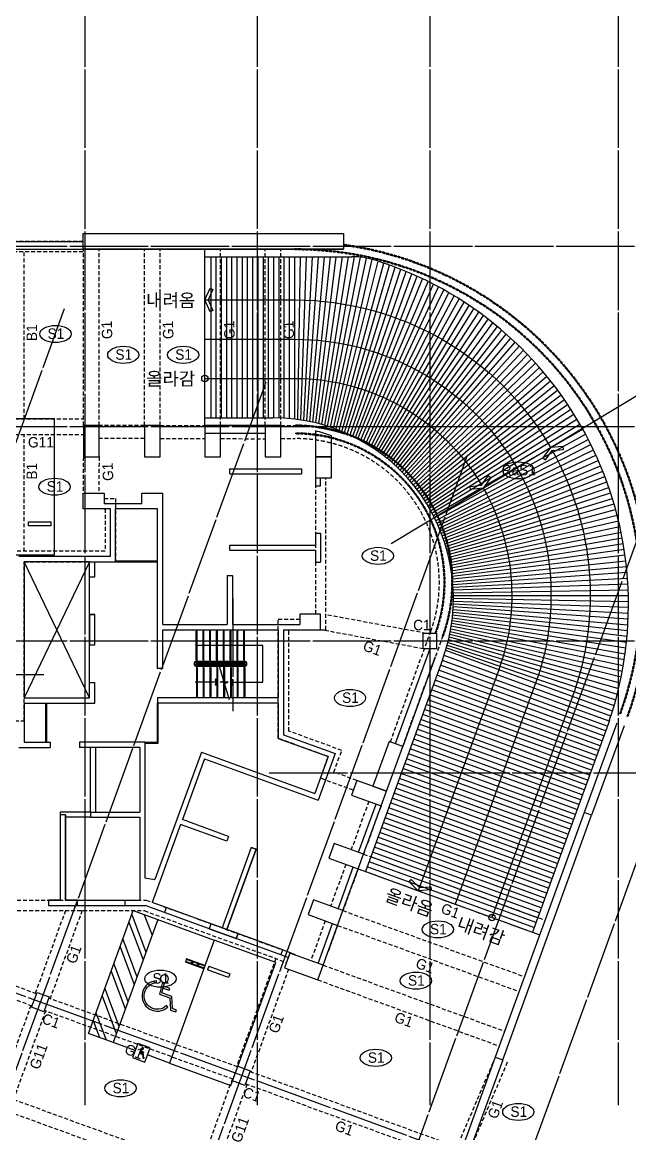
# Model space of a CAD drawing. Extents: x -1102843 to -854660, y -1929973 to -1754472.
# Drawn here: x -928088 to -904853, y -1846782 to -1804280 of the extents above; entities that cross this region are included whole.
import ezdxf
from ezdxf.enums import TextEntityAlignment as Align

# ---------------------------------------------------------------- set-up
doc = ezdxf.new("R2010")
doc.units = 0
doc.header["$LTSCALE"] = 100
doc.header["$MEASUREMENT"] = 0
for name, pattern in [('CEN', [62, 60, -1, 0, -1]), ('HID', [2.3, 1.5, -0.8]), ('HIDDEN', [0.375, 0.25, -0.125])]:
    doc.linetypes.add(name, pattern=pattern)
doc.layers.get('0').update_dxf_attribs({"linetype": 'CONTINUOUS'})
doc.layers.get('DEFPOINTS').update_dxf_attribs({"color": 114, "linetype": 'CONTINUOUS'})
for name, color, linetype in [('!!0-BEAM', 6, 'HID'), ('!!0-BEAM-N', 1, 'HIDDEN'), ('!!0-Cen', 174, 'CEN'), ('!!0-COLUMN', 41, 'CONTINUOUS'), ('!!0-COLUMN-N', 2, 'CONTINUOUS'), ('!!0-END', 253, 'CONTINUOUS'), ('!!0-GIRDER', 3, 'HID'), ('!!0-GIRDER-N', 3, 'CONTINUOUS'), ('!!0-OPEN', 1, 'CONTINUOUS'), ('!!0-WALL', 2, 'CONTINUOUS'), ('000_주차라인', 251, 'CONTINUOUS'), ('7DIM', 7, 'CONTINUOUS'), ('Dim', 7, 'CONTINUOUS')]:
    doc.layers.add(name, color=color, linetype=linetype)
doc.layers.add('!!0-비내력(경량_출력금지)', color=91, linetype='CONTINUOUS', plot=False)
doc.layers.add('!!0-비내력벽(조적_출력금지)', color=92, linetype='CONTINUOUS', plot=False)
doc.layers.add('!!0-하부골조', color=5, linetype='HIDDEN', lineweight=50)
doc.styles.add('굴림', font='Gulim.ttf')
doc.styles.add('나눔고딕', font='Dotum.ttf')
doc.styles.add('돋움', font='Dotum.ttf', dxfattribs={"width": 0.8})
doc.dimstyles.new('DIM1', dxfattribs={"dimscale": 300, "dimtxt": 3, "dimasz": 1, "dimexe": 2, "dimexo": 3, "dimgap": 1.1, "dimtad": 1, "dimdec": 0, "dimdsep": 46, "dimtxsty": '돋움', "dimblk": 'DIMDOT', "dimcen": 1.25, "dimclrd": 256, "dimclre": 7, "dimclrt": 20, "dimadec": 0, "dimazin": 0, "dimtfac": 1, "dimtdec": 0, "dimtix": 1, "dimtmove": 2, "dimatfit": 2, "dimfxl": 1, "dimtolj": 1, "dimarcsym": 0})

# ---------------------------------------------------------------- blocks, each defined once
blk = doc.blocks.new('DIMDOT')
at = {"layer": '7DIM'}
blk.add_line((-1.5, 0), (1.5, 0), dxfattribs=at)
for radius in [0.6, 0.28]:
    blk.add_circle((0, 0), radius, dxfattribs=at)
blk = doc.blocks.new('*D399')
at = {"layer": 'DEFPOINTS', "color": 0, "transparency": 16777216}
for p in [(-1024741, -1841397, 0), (-920247, -1879429, 0), (-924693, -1891645)]:
    blk.add_point(p, dxfattribs=at)
at = {"layer": 'Dim', "color": 7, "lineweight": -2, "transparency": 16777216}
for p, q in [((-1025356, -1843088), (-1029597, -1854740)), ((-920862, -1881121), (-925103, -1892773))]:
    blk.add_line(p, q, dxfattribs=at)
at = {"layer": 'Dim', "lineweight": -2, "transparency": 16777216}
blk.add_line((-1028623, -1853818), (-925257, -1891440), dxfattribs=at)
at = {"layer": 'Dim', "lineweight": -2, "transparency": 16777216, "xscale": 600, "yscale": 600, "zscale": 600}
for p, rotation in [((-1029187, -1853613), 160.0000000027339), ((-924693, -1891645), 340.0000000027339)]:
    blk.add_blockref('DIMDOT', p, dxfattribs=dict(at, rotation=rotation))
at = {"layer": 'Dim', "color": 3, "transparency": 16777216, "insert": (-976457, -1871303), "char_height": 1500, "attachment_point": 5, "rotation": 340, "style": '굴림'}
blk.add_mtext('\\A1;111200', dxfattribs=at)

msp = doc.modelspace()

# ---------------------------------------------------------------- linework, layer by layer
at = {"layer": '!!0-BEAM'}
for p, q in [((-928015.6, -1819439.6, 0), (-928015.6, -1813061)), ((-928015.6, -1824511, 0), (-928015.6, -1820039.6, 0)), ((-928424.8, -1845468.7, 0), (-921283.1, -1848068, 0)), ((-928595.8, -1845938.5, 0), (-921454.1, -1848537.9, 0))]:
    msp.add_line(p, q, dxfattribs=at)
at = {"layer": '!!0-Cen', "ltscale": 0.5}
for p, q in [((-925699.6, -1796784.4, 0), (-925699.6, -1845684.4, 0)), ((-919099.6, -1796784.4, 0), (-919099.6, -1845684.4, 0)), ((-912499.6, -1796784.4, 0), (-912499.6, -1845684.4, 0)), ((-905299.6, -1796784.4, 0), (-905299.6, -1845684.4, 0)), ((-904640.1, -1850029, 0), (-1037616, -1801629.8, 0)), ((-978974.9, -1812839.6, 0), (-898539, -1812839.6, 0)), ((-946370.3, -1869921.2, 0), (-926464.7, -1815231.1, 0)), ((-938664.8, -1872725.8, 0), (-918759.2, -1818035.6, 0)), ((-978974.9, -1819739.6, 0), (-898539, -1819739.6, 0)), ((-930959.3, -1875530.3, 0), (-911053.7, -1820840.2, 0)), ((-924193.5, -1877992.9, 0), (-904287.9, -1823302.8, 0)), ((-920246.8, -1879429.4, 0), (-900341.2, -1824739.2, 0)), ((-920035.6, -1826314.4, 0), (-920035.6, -1830619.3, 0)), ((-978974.9, -1827939.6, 0), (-898539, -1827939.6, 0)), ((-927255.6, -1829234.4), (-929955.6, -1829234.4)), ((-918645.6, -1832984.4, 0), (-903545.6, -1832984.4, 0))]:
    msp.add_line(p, q, dxfattribs=at)
at = {"layer": '!!0-COLUMN'}
for p, q in [((-925748.6, -1819701, 0), (-925750.7, -1820901, 0)), ((-925148.6, -1819702.3, 0), (-925748.6, -1819701, 0)), ((-925748.6, -1819701, 0), (-925748.6, -1819701, 0)), ((-925150.7, -1820901, 0), (-925148.6, -1819702.3, 0)), ((-923409.8, -1819701, 0), (-923411.9, -1820901, 0)), ((-922809.8, -1819702.3, 0), (-923409.8, -1819701, 0)), ((-923409.8, -1819701, 0), (-923409.8, -1819701, 0)), ((-922811.9, -1820901, 0), (-922809.8, -1819702.3, 0)), ((-921099.8, -1819701, 0), (-921101.9, -1820901, 0)), ((-920500.2, -1820901, 0), (-920499.8, -1819702.3, 0)), ((-918799.8, -1819701, 0), (-918801.9, -1820901, 0)), ((-918201.9, -1820901, 0), (-918199.8, -1819702.3, 0)), ((-925750.7, -1820901, 0), (-925150.7, -1820901, 0)), ((-923411.9, -1820901, 0), (-922811.9, -1820901, 0)), ((-921101.9, -1820901, 0), (-920500.2, -1820901, 0)), ((-918801.9, -1820901, 0), (-918201.9, -1820901, 0)), ((-925755.6, -1822891, 0), (-925755.6, -1822291, 0)), ((-925755.6, -1822291, 0), (-924955.6, -1822291, 0)), ((-924955.6, -1822291, 0), (-924955.6, -1822691, 0)), ((-923515.6, -1822691, 0), (-923515.6, -1822291, 0)), ((-923515.6, -1822291, 0), (-922715.6, -1822291, 0)), ((-916675.6, -1826911, 0), (-917475.6, -1826911, 0)), ((-917475.6, -1826911, 0), (-917475.6, -1827311, 0)), ((-916675.6, -1827511, 0), (-916675.6, -1826911, 0)), ((-912749.6, -1828239.6, 0), (-912749.6, -1827639.6, 0)), ((-912749.6, -1827639.6, 0), (-912249.6, -1827639.6, 0)), ((-912249.6, -1827639.6, 0), (-912249.6, -1828239.6, 0)), ((-912249.6, -1828239.6, 0), (-912749.6, -1828239.6, 0)), ((-915287.8, -1833271.5, 0), (-915491.9, -1833835.7, 0)), ((-914160.2, -1833681.9, 0), (-915287.8, -1833271.5, 0)), ((-914676.4, -1833494, 0), (-914160.2, -1833681.9, 0)), ((-915491.9, -1833835.7, 0), (-914365.4, -1834245.7, 0)), ((-914365.4, -1834245.7, 0), (-914160.2, -1833681.9, 0)), ((-914160.2, -1833681.9, 0), (-914160.2, -1833681.9, 0)), ((-916163.4, -1835677.1, 0), (-916367.4, -1836241.3, 0)), ((-915035.8, -1836087.5, 0), (-916163.4, -1835677.1, 0)), ((-916367.4, -1836241.3, 0), (-915241, -1836651.3, 0)), ((-915241, -1836651.3, 0), (-915035.8, -1836087.5, 0)), ((-915035.8, -1836087.5, 0), (-915035.8, -1836087.5, 0)), ((-916950, -1837838.4, 0), (-917154.1, -1838402.6, 0)), ((-915822.4, -1838248.8, 0), (-916950, -1837838.4, 0)), ((-917154.1, -1838402.6, 0), (-916027.6, -1838812.6, 0)), ((-916027.6, -1838812.6, 0), (-915822.4, -1838248.8, 0)), ((-915822.4, -1838248.8, 0), (-915822.4, -1838248.8, 0)), ((-916581.7, -1840334.9, 0), (-917850.9, -1839873, 0)), ((-918054.9, -1840437.2, 0), (-916786.9, -1840898.7, 0)), ((-916786.9, -1840898.7, 0), (-916581.7, -1840334.9, 0)), ((-916581.7, -1840334.9, 0), (-916581.7, -1840334.9, 0)), ((-927727.6, -1841945.1, 0), (-927522.4, -1841381.3, 0)), ((-927522.4, -1841381.3, 0), (-927052.5, -1841552.3, 0)), ((-927052.5, -1841552.3, 0), (-927257.7, -1842116.1, 0)), ((-927257.7, -1842116.1, 0), (-927727.6, -1841945.1, 0)), ((-920043.3, -1844762), (-919838, -1844198.2)), ((-919838, -1844198.2), (-919368.2, -1844369.2)), ((-919368.2, -1844369.2), (-919573.4, -1844933)), ((-919573.4, -1844933), (-920043.3, -1844762))]:
    msp.add_line(p, q, dxfattribs=at)
at = {"layer": '!!0-END'}
for p, q in [((-921104.4, -1819701, 0), (-921106.9, -1812961, 0)), ((-921106.8, -1813244.7, 0), (-915482.1, -1813244.7, 0)), ((-920866.2, -1819401, 0), (-920866.2, -1813261, 0)), ((-920666.2, -1819401, 0), (-920666.2, -1813261, 0)), ((-920466.2, -1819401, 0), (-920466.2, -1813261, 0)), ((-920266.2, -1819401, 0), (-920266.2, -1813261, 0)), ((-920066.2, -1819401, 0), (-920066.2, -1813261, 0)), ((-919866.2, -1819401, 0), (-919866.2, -1813261, 0)), ((-919666.2, -1819401, 0), (-919666.2, -1813261, 0)), ((-919466.2, -1819401, 0), (-919466.2, -1813261, 0)), ((-919266.2, -1819401, 0), (-919266.2, -1813261, 0)), ((-919066.2, -1819401, 0), (-919066.2, -1813261, 0)), ((-918866.2, -1819401, 0), (-918866.2, -1813261, 0)), ((-918666.2, -1819401, 0), (-918666.2, -1813261, 0)), ((-918466.2, -1819401, 0), (-918466.2, -1813261, 0)), ((-918266.2, -1819401, 0), (-918266.2, -1813261, 0)), ((-918066.2, -1819415.8, 0), (-918066.2, -1813261, 0)), ((-917866.2, -1819431.2, 0), (-917866.2, -1813261, 0)), ((-917666.2, -1819452.6, 0), (-917666.2, -1813261, 0)), ((-917548.7, -1819467.9, 0), (-917440, -1813244.7, 0)), ((-917431.7, -1819485.1, 0), (-917213.7, -1813244.7, 0)), ((-917315.2, -1819504.4, 0), (-916987.2, -1813244.7, 0)), ((-917199.4, -1819525.5, 0), (-916760.2, -1813244.7, 0)), ((-917084.2, -1819548.6, 0), (-916532.6, -1813244.7, 0)), ((-916969.6, -1819573.6, 0), (-916304.4, -1813244.7, 0)), ((-916855.7, -1819600.5, 0), (-916075.3, -1813244.7, 0)), ((-916742.6, -1819629.3, 0), (-915845.3, -1813244.7, 0)), ((-916630.2, -1819659.8, 0), (-915614.6, -1813247.8, 0)), ((-916518.5, -1819692.2, 0), (-915381.9, -1813246.4, 0)), ((-916407.7, -1819726.5, 0), (-915151.3, -1813263, 0)), ((-916297.6, -1819762.5, 0), (-914923.4, -1813297.2, 0)), ((-916188.4, -1819800.2, 0), (-914699, -1813348.7, 0)), ((-916080.1, -1819839.7, 0), (-914479.5, -1813419.8, 0)), ((-915972.7, -1819880.9, 0), (-914259.8, -1813488.3, 0)), ((-915866.2, -1819923.8, 0), (-914042.7, -1813564.3, 0)), ((-915760.7, -1819968.4, 0), (-913827.1, -1813643.9, 0)), ((-915656.1, -1820014.6, 0), (-913613.1, -1813726.9, 0)), ((-915552.5, -1820062.5, 0), (-913400.8, -1813813.3, 0)), ((-915449.9, -1820111.9, 0), (-913190.1, -1813903.2, 0)), ((-915348.4, -1820163, 0), (-912981.3, -1813996.4, 0)), ((-915247.9, -1820215.6, 0), (-912774.2, -1814093, 0)), ((-915148.5, -1820269.7, 0), (-912569, -1814192.9, 0)), ((-915050.2, -1820325.3, 0), (-912365.7, -1814296, 0)), ((-914952.9, -1820382.5, 0), (-912164.4, -1814402.3, 0)), ((-914856.9, -1820441.1, 0), (-911965, -1814511.9, 0)), ((-914761.9, -1820501.1, 0), (-911767.7, -1814624.6, 0)), ((-914668.2, -1820562.6, 0), (-911572.4, -1814740.4, 0)), ((-914575.6, -1820625.5, 0), (-911379.3, -1814859.2, 0)), ((-914484.2, -1820689.7, 0), (-911188.4, -1814981.1, 0)), ((-914394, -1820755.3, 0), (-910999.6, -1815106, 0)), ((-914305.1, -1820822.2, 0), (-910813.1, -1815233.9, 0)), ((-914217.4, -1820890.4, 0), (-910628.9, -1815364.6, 0)), ((-914131, -1820959.9, 0), (-910447.1, -1815498.2, 0)), ((-914045.8, -1821030.7, 0), (-910267.6, -1815634.7, 0)), ((-913962, -1821102.6, 0), (-910090.5, -1815773.9, 0)), ((-913879.4, -1821175.8, 0), (-909915.8, -1815915.9, 0)), ((-913798.2, -1821250.2, 0), (-909743.6, -1816060.6, 0)), ((-913718.2, -1821325.7, 0), (-909574, -1816208, 0)), ((-913639.7, -1821402.4, 0), (-909406.9, -1816358, 0)), ((-913562.4, -1821480.2, 0), (-909242.4, -1816510.5, 0)), ((-913486.6, -1821559.1, 0), (-909080.5, -1816665.6, 0)), ((-913412.1, -1821639.1, 0), (-908921.2, -1816823.2, 0)), ((-913339, -1821720.1, 0), (-908764.7, -1816983.3, 0)), ((-913267.3, -1821802.1, 0), (-908610.9, -1817145.7, 0)), ((-913197, -1821885.2, 0), (-908459.8, -1817310.5, 0)), ((-913128.1, -1821969.2, 0), (-908311.5, -1817477.6, 0)), ((-913060.6, -1822054.1, 0), (-908166, -1817647, 0)), ((-912994.5, -1822140, 0), (-908023.3, -1817818.6, 0)), ((-912929.9, -1822226.9, 0), (-907883.6, -1817992.4, 0)), ((-912866.8, -1822314.6, 0), (-907746.7, -1818168.4, 0)), ((-913977.2, -1824213, 0), (-904202.7, -1818328.1, 0)), ((-912805.1, -1822403.2, 0), (-907612.7, -1818346.4, 0)), ((-912744.9, -1822492.6, 0), (-907481.7, -1818526.5, 0)), ((-912686.1, -1822582.8, 0), (-907353.7, -1818708.6, 0)), ((-912628.9, -1822673.9, 0), (-907228.7, -1818892.6, 0)), ((-921104.4, -1819401, 0), (-918497.8, -1819402.3, 0)), ((-912573.1, -1822765.7, 0), (-907106.7, -1819078.6, 0)), ((-912518.8, -1822858.3, 0), (-906987.8, -1819266.4, 0)), ((-912466, -1822951.6, 0), (-906872, -1819456.1, 0)), ((-912414.7, -1823045.6, 0), (-906759.2, -1819647.5, 0)), ((-910387.8, -1821998.9, 0), (-906649.6, -1819840.6, 0)), ((-912316.7, -1823235.8, 0), (-906543.2, -1820035.4, 0)), ((-912269.9, -1823331.8, 0), (-906439.9, -1820231.9, 0)), ((-912224.7, -1823428.5, 0), (-906339.8, -1820429.9, 0)), ((-912181.1, -1823525.8, 0), (-906242.9, -1820629.5, 0)), ((-912139, -1823623.7, 0), (-906149.3, -1820830.6, 0)), ((-912098.4, -1823722.1, 0), (-906058.9, -1821033.1, 0)), ((-912059.4, -1823821.1, 0), (-905971.8, -1821237.1, 0)), ((-912021.9, -1823920.6, 0), (-905888, -1821442.3, 0)), ((-911986, -1824020.6, 0), (-905807.5, -1821648.9, 0)), ((-911951.6, -1824121.1, 0), (-905730.3, -1821856.7, 0)), ((-912364.9, -1823140.4, 0), (-910571.7, -1822105, 0)), ((-911918.8, -1824222.1, 0), (-905656.5, -1822065.8, 0)), ((-911887.6, -1824323.5, 0), (-905586, -1822275.9, 0)), ((-911858, -1824425.3, 0), (-905518.9, -1822487.2, 0)), ((-911830, -1824527.5, 0), (-905455.2, -1822699.6, 0)), ((-911803.5, -1824630.1, 0), (-905395, -1822913, 0)), ((-911778.6, -1824733.1, 0), (-905338.1, -1823127.3, 0)), ((-911755.3, -1824836.4, 0), (-905284.8, -1823342.6, 0)), ((-911733.6, -1824940, 0), (-905234.8, -1823558.7, 0)), ((-911713.5, -1825044, 0), (-905188.3, -1823775.6, 0)), ((-911695, -1825148.2, 0), (-905145.4, -1823993.3, 0)), ((-911678.1, -1825252.6, 0), (-905105.9, -1824211.7, 0)), ((-911662.8, -1825357.3, 0), (-905069.9, -1824430.7, 0)), ((-911649.1, -1825462.2, 0), (-905037.4, -1824650.4, 0)), ((-911637.1, -1825567.4, 0), (-905008.5, -1824870.7, 0)), ((-911626.6, -1825672.6, 0), (-904983.1, -1825091.4, 0)), ((-911617.8, -1825778.1, 0), (-904961.2, -1825312.6, 0)), ((-911610.5, -1825883.7, 0), (-904942.9, -1825534.2, 0)), ((-911604.9, -1825989.4, 0), (-904928.2, -1825756.2, 0)), ((-911600.9, -1826095.2, 0), (-904917, -1825978.5, 0)), ((-911598.6, -1826201, 0), (-904909.4, -1826201, 0)), ((-911605.4, -1826624.9, 0), (-904915.1, -1827092.7, 0)), ((-911601.2, -1826518.9, 0), (-904908.3, -1826869.7, 0)), ((-911598.7, -1826412.9, 0), (-904905, -1826646.7, 0)), ((-911597.8, -1826307, 0), (-904905.4, -1826423.8, 0)), ((-911638.3, -1827048.2, 0), (-904978.4, -1827984.2, 0)), ((-911627.6, -1826942.5, 0), (-904957.2, -1827761.5, 0)), ((-911618.5, -1826836.7, 0), (-904939.5, -1827538.7, 0)), ((-911611.1, -1826730.8, 0), (-904925.5, -1827315.7, 0)), ((-921415.6, -1827511, 0), (-921415.6, -1828711, 0)), ((-921155.6, -1827511, 0), (-921155.6, -1828711, 0)), ((-920895.6, -1827511, 0), (-920895.6, -1828711, 0)), ((-920635.6, -1827511, 0), (-920635.6, -1828711, 0)), ((-920375.6, -1827511, 0), (-920375.6, -1828711, 0)), ((-920115.6, -1827511, 0), (-920115.6, -1828711, 0)), ((-919855.6, -1827511, 0), (-919855.6, -1828711, 0)), ((-919595.6, -1827511, 0), (-919595.6, -1828711, 0)), ((-911697.3, -1827469.8, 0), (-905099.7, -1828872.1, 0)), ((-911680.1, -1827364.6, 0), (-905064, -1828650.7, 0)), ((-911664.5, -1827259.3, 0), (-905031.8, -1828428.8, 0)), ((-911650.6, -1827153.8, 0), (-905003.3, -1828206.6, 0)), ((-911782.5, -1827888.1, 0), (-905279, -1829753, 0)), ((-911758.8, -1827783.9, 0), (-905228.8, -1829533.6, 0)), ((-911736.6, -1827679.4, 0), (-905182.2, -1829313.7, 0)), ((-911716.2, -1827574.7, 0), (-905139.1, -1829093.1, 0)), ((-905506.6, -1830626.8, 0), (-911884.1, -1828305.5, 0)), ((-911863.6, -1828199, 0), (-905451.5, -1830406.9, 0)), ((-911835, -1828095.7, 0), (-905390.4, -1830189.7, 0)), ((-911807.9, -1827992.1, 0), (-905332.9, -1829971.7, 0)), ((-921415.6, -1828711, 0), (-919595.6, -1828711, 0)), ((-921415.6, -1828861, 0), (-921415.6, -1828761, 0)), ((-921415.6, -1828761, 0), (-919595.6, -1828761, 0)), ((-919595.6, -1828786, 0), (-921415.6, -1828786, 0)), ((-919595.6, -1828836, 0), (-921415.6, -1828836, 0)), ((-921155.6, -1828786, 0), (-921155.6, -1828761, 0)), ((-921155.6, -1828836, 0), (-921155.6, -1828861, 0)), ((-920895.6, -1828786, 0), (-920895.6, -1828761, 0)), ((-920895.6, -1828836, 0), (-920895.6, -1828861, 0)), ((-920635.6, -1828786, 0), (-920635.6, -1828761, 0)), ((-920635.6, -1828836, 0), (-920635.6, -1828861, 0)), ((-920375.6, -1828786, 0), (-920375.6, -1828761, 0)), ((-920375.6, -1828836, 0), (-920375.6, -1828861, 0)), ((-920115.6, -1828786, 0), (-920115.6, -1828761, 0)), ((-920115.6, -1828836, 0), (-920115.6, -1828861, 0)), ((-919855.6, -1828786, 0), (-919855.6, -1828761, 0)), ((-919855.6, -1828836, 0), (-919855.6, -1828861, 0)), ((-919595.6, -1828761, 0), (-919595.6, -1828861, 0)), ((-912013.9, -1828662.2, 0), (-914959.1, -1836753.9, 0)), ((-905643.4, -1831002.7, 0), (-912020.9, -1828681.4, 0)), ((-905575, -1830814.7, 0), (-911952.5, -1828493.5, 0)), ((-919595.6, -1828861, 0), (-921415.6, -1828861, 0)), ((-919595.6, -1828911, 0), (-921415.6, -1828911, 0)), ((-921415.6, -1830111, 0), (-921415.6, -1828911, 0)), ((-921155.6, -1830111, 0), (-921155.6, -1828911, 0)), ((-920895.6, -1830111, 0), (-920895.6, -1828911, 0)), ((-920635.6, -1830111, 0), (-920635.6, -1828911, 0)), ((-920375.6, -1830111, 0), (-920375.6, -1828911, 0)), ((-920115.6, -1830111, 0), (-920115.6, -1828911, 0)), ((-919855.6, -1830111, 0), (-919855.6, -1828911, 0)), ((-919595.6, -1830111, 0), (-919595.6, -1828911, 0)), ((-905848.6, -1831566.5, 0), (-912226.1, -1829245.2, 0)), ((-905780.2, -1831378.5, 0), (-912157.7, -1829057.3, 0)), ((-905711.8, -1831190.6, 0), (-912089.3, -1828869.4, 0)), ((-920635.6, -1829511, 0), (-921415.6, -1829511, 0)), ((-905985.4, -1831942.3, 0), (-912362.9, -1829621.1, 0)), ((-905917, -1831754.4, 0), (-912294.5, -1829433.2, 0)), ((-906122.2, -1832318.2, 0), (-912499.8, -1829997, 0)), ((-906053.8, -1832130.3, 0), (-912431.3, -1829809, 0)), ((-906259, -1832694.1, 0), (-912636.6, -1830372.9, 0)), ((-906190.6, -1832506.2, 0), (-912568.2, -1830184.9, 0)), ((-906464.2, -1833257.9, 0), (-912841.8, -1830936.7, 0)), ((-906395.8, -1833070, 0), (-912773.4, -1830748.7, 0)), ((-906327.4, -1832882, 0), (-912705, -1830560.8, 0)), ((-906601, -1833633.8, 0), (-912978.6, -1831312.6, 0)), ((-906532.6, -1833445.9, 0), (-912910.2, -1831124.6, 0)), ((-905632.8, -1830984.7, 0), (-908578, -1839076.4, 0)), ((-906737.8, -1834009.7, 0), (-913115.4, -1831688.4, 0)), ((-906669.4, -1833821.7, 0), (-913047, -1831500.5, 0)), ((-906874.6, -1834385.5, 0), (-913252.2, -1832064.3, 0)), ((-906806.2, -1834197.6, 0), (-913183.8, -1831876.4, 0)), ((-907079.9, -1834949.4, 0), (-913457.4, -1832628.1, 0)), ((-907011.4, -1834761.4, 0), (-913389, -1832440.2, 0)), ((-906943, -1834573.5, 0), (-913320.6, -1832252.2, 0)), ((-907216.7, -1835325.2, 0), (-913594.2, -1833004, 0)), ((-907148.3, -1835137.3, 0), (-913525.8, -1832816.1, 0)), ((-907353.5, -1835701.1, 0), (-913731, -1833379.9, 0)), ((-907285.1, -1835513.2, 0), (-913662.6, -1833191.9, 0)), ((-907490.3, -1836077, 0), (-913867.8, -1833755.8, 0)), ((-907421.9, -1835889.1, 0), (-913799.4, -1833567.8, 0)), ((-907695.5, -1836640.8, 0), (-914073, -1834319.6, 0)), ((-907627.1, -1836452.9, 0), (-914004.6, -1834131.6, 0)), ((-907558.7, -1836264.9, 0), (-913936.2, -1833943.7, 0)), ((-907832.3, -1837016.7, 0), (-914209.9, -1834695.4, 0)), ((-907763.9, -1836828.7, 0), (-914141.4, -1834507.5, 0)), ((-907969.1, -1837392.6, 0), (-914346.7, -1835071.3, 0)), ((-907900.7, -1837204.6, 0), (-914278.3, -1834883.4, 0)), ((-908174.3, -1837956.4, 0), (-914551.9, -1835635.1, 0)), ((-908105.9, -1837768.4, 0), (-914483.5, -1835447.2, 0)), ((-908037.5, -1837580.5, 0), (-914415.1, -1835259.3, 0)), ((-908311.1, -1838332.3, 0), (-914688.7, -1836011, 0)), ((-908242.7, -1838144.3, 0), (-914620.3, -1835823.1, 0)), ((-908447.9, -1838708.1, 0), (-914825.5, -1836386.9, 0)), ((-908379.5, -1838520.2, 0), (-914757.1, -1836199, 0)), ((-915241, -1836651.3, 0), (-908296.1, -1839179, 0)), ((-908516.3, -1838896.1, 0), (-914893.9, -1836574.8, 0))]:
    msp.add_line(p, q, dxfattribs=at)
at = {"layer": '!!0-END', "elevation": 0}
for points in [[(-920794.8, -1815299.7), (-920904.4, -1815348.6), (-921104.4, -1814901), (-920904.4, -1814453.4), (-920794.8, -1814502.4), (-920972.9, -1814901)], [(-907384.5, -1820617.4), (-907395.9, -1820497.9), (-907883.9, -1820544.5), (-908174.9, -1820939), (-908078.3, -1821010.2), (-907819.1, -1820658.8)], [(-910266.9, -1821623.7), (-910169.3, -1821693.5), (-910454.6, -1822092.2), (-910941.9, -1822145.6), (-910955, -1822026.4), (-910521, -1821978.7)], [(-925515.6, -1824911), (-928015.6, -1824911), (-928015.6, -1830111), (-925515.6, -1830111)], [(-920713, -1829610.7), (-920685.6, -1829622.9), (-920635.6, -1829511), (-920685.6, -1829399.1), (-920713, -1829411.4), (-920668.5, -1829511)], [(-920038.2, -1829610.7), (-920065.6, -1829622.9), (-920115.6, -1829511), (-920065.6, -1829399.1), (-920038.2, -1829411.4), (-920082.8, -1829511)], [(-912461.2, -1837333.6), (-912452.7, -1837453.3), (-912941.7, -1837488.2), (-913293.9, -1837147.2), (-913210.4, -1837060.9), (-912896.7, -1837364.7)]]:
    msp.add_lwpolyline(points, close=True, dxfattribs=at)
for points in [[(-921104.4, -1814901), (-917666.2, -1814901, -0.2677688), (-907883.9, -1820544.5)], [(-921104.4, -1816401), (-917666.2, -1816401, -0.5205671), (-908457.2, -1829552.8), (-911532.2, -1838001.2)], [(-921104.4, -1817901), (-917666.2, -1817901, -0.265232), (-910520.7, -1821978.3)], [(-907818.7, -1820658.8, -0.2188178), (-907047.7, -1830065.9), (-910122.6, -1838514.2)], [(-910454.6, -1822092.2, -0.2201964), (-909866.7, -1829039.8), (-912941.7, -1837488.2)]]:
    msp.add_lwpolyline(points, format="xyb", dxfattribs=at)
for points in [[(-921415.6, -1827561), (-921445.6, -1827561), (-921445.6, -1828661), (-921415.6, -1828661)], [(-921155.6, -1827561), (-921185.6, -1827561), (-921185.6, -1828661), (-921155.6, -1828661)], [(-920895.6, -1827561), (-920925.6, -1827561), (-920925.6, -1828661), (-920895.6, -1828661)], [(-920635.6, -1827561), (-920665.6, -1827561), (-920665.6, -1828661), (-920635.6, -1828661)], [(-920375.6, -1827561), (-920405.6, -1827561), (-920405.6, -1828661), (-920375.6, -1828661)], [(-920115.6, -1827561), (-920145.6, -1827561), (-920145.6, -1828661), (-920115.6, -1828661)], [(-919855.6, -1827561), (-919885.6, -1827561), (-919885.6, -1828661), (-919855.6, -1828661)], [(-919595.6, -1827561), (-919625.6, -1827561), (-919625.6, -1828661), (-919595.6, -1828661)], [(-920115.6, -1829511), (-918883.1, -1829511), (-918883.1, -1828111), (-921415.6, -1828111)], [(-920159.9, -1830186), (-920350.4, -1829561), (-920215.6, -1829511), (-920515.6, -1829511), (-920380.9, -1829461), (-920586.6, -1828786)], [(-921415.6, -1830061), (-921385.6, -1830061), (-921385.6, -1828961), (-921415.6, -1828961)], [(-921155.6, -1830061), (-921125.6, -1830061), (-921125.6, -1828961), (-921155.6, -1828961)], [(-920895.6, -1830061), (-920865.6, -1830061), (-920865.6, -1828961), (-920895.6, -1828961)], [(-920635.6, -1830061), (-920605.6, -1830061), (-920605.6, -1828961), (-920635.6, -1828961)], [(-920375.6, -1830061), (-920345.6, -1830061), (-920345.6, -1828961), (-920375.6, -1828961)], [(-920115.6, -1830061), (-920085.6, -1830061), (-920085.6, -1828961), (-920115.6, -1828961)], [(-919855.6, -1830061), (-919825.6, -1830061), (-919825.6, -1828961), (-919855.6, -1828961)], [(-919595.6, -1830061), (-919565.6, -1830061), (-919565.6, -1828961), (-919595.6, -1828961)]]:
    msp.add_lwpolyline(points, dxfattribs=at)
at = {"layer": '!!0-END'}
for centre, radius in [((-921104.4, -1817901, 0), 120), ((-921415.6, -1828111, 0), 30), ((-921415.6, -1829511, 0), 30), ((-910122.6, -1838514.2, 0), 120)]:
    msp.add_circle(centre, radius, dxfattribs=at)
for centre, radius, start, end in [((-915482.1, -1816244.7, 0), 3000, 72.60116, 90), ((-918714.4, -1826559.7, 0), 13809.6, 341.28342, 72.60116), ((-918497.8, -1826302.3, 0), 6900, 340.00001, 90), ((-921415.6, -1828811, 0), 100, 90, 270), ((-921415.6, -1828811, 0), 50, 90, 270), ((-919595.6, -1828811, 0), 100, 270, 90), ((-919595.6, -1828811, 0), 50, 270, 90)]:
    msp.add_arc(centre, radius, start, end, dxfattribs=at)
at = {"layer": '!!0-GIRDER'}
for p, q in [((-925755.6, -1812661, 0), (-973308, -1812661, 0)), ((-925755.6, -1813061, 0), (-973308, -1813061, 0)), ((-925748.6, -1819701, 0), (-925748.6, -1812961, 0)), ((-925148.6, -1819701, 0), (-925148.6, -1812961, 0)), ((-923409.8, -1819702.3, 0), (-923409.8, -1812962.3, 0)), ((-922809.8, -1819702.3, 0), (-922809.8, -1812962.3, 0)), ((-921104.4, -1819702.3, 0), (-921104.4, -1812962.3, 0)), ((-920504.4, -1819702.3, 0), (-920504.4, -1812962.3, 0)), ((-918799.8, -1819702.3, 0), (-918799.8, -1812962.3, 0)), ((-918199.8, -1819702.3, 0), (-918199.8, -1812962.3, 0)), ((-932049.6, -1819439.6, 0), (-925748.6, -1819439.6, 0)), ((-923409.8, -1819701, 0), (-925148.6, -1819701, 0)), ((-922809.8, -1819702.3, 0), (-921099.8, -1819702.3, 0)), ((-920499.8, -1819702.3, 0), (-918799.8, -1819705.2, 0)), ((-918199.8, -1819702.3, 0), (-917649.7, -1819701, 0)), ((-932049.6, -1820039.6, 0), (-925748.6, -1820039.6, 0)), ((-923409.8, -1820201, 0), (-925148.6, -1820201, 0)), ((-922809.8, -1820202.3, 0), (-921099.8, -1820202.3, 0)), ((-920500.7, -1820202.3, 0), (-918800.7, -1820205.2, 0)), ((-918198.6, -1820202.3, 0), (-917648.6, -1820201, 0)), ((-925750.7, -1820901, 0), (-925755.6, -1822291, 0)), ((-925150.7, -1820903.2, 0), (-925155.6, -1822293.2, 0)), ((-914007.4, -1831800.2, 0), (-912467.4, -1827581.7, 0)), ((-913537.7, -1831971.6, 0), (-911997.7, -1827753.1, 0)), ((-914835.3, -1834074.7, 0), (-915505.6, -1835916.5, 0)), ((-914365.4, -1834245.7, 0), (-915035.8, -1836087.5, 0)), ((-915710.8, -1836480.3, 0), (-916292.3, -1838077.8, 0)), ((-915035.8, -1836087.5, 0), (-908090.9, -1838615.2, 0)), ((-915241, -1836651.3, 0), (-915822.4, -1838248.8, 0)), ((-915241, -1836651.3, 0), (-908296.1, -1839179, 0)), ((-926436.3, -1838251, 0), (-927586.5, -1841411.2, 0)), ((-925797.8, -1838251, 0), (-927022.7, -1841616.4, 0)), ((-915822.4, -1838248.8, 0), (-908877.5, -1840776.5, 0)), ((-916497.5, -1838641.6, 0), (-917051.5, -1840163.9, 0)), ((-916027.6, -1838812.6, 0), (-916581.7, -1840334.9, 0)), ((-916027.6, -1838812.6, 0), (-909082.7, -1841340.3, 0)), ((-927710.5, -1841898.1, 0), (-935340.5, -1839121, 0)), ((-927539.5, -1841428.3, 0), (-933878.6, -1839121, 0)), ((-918392.4, -1840080.2, 0), (-919895.7, -1844210.4, 0)), ((-917903.9, -1840492.2, 0), (-919331.9, -1844415.6, 0)), ((-916581.7, -1840334.9, 0), (-909636.8, -1842862.6, 0)), ((-916786.9, -1840898.7, 0), (-909842, -1843426.5, 0)), ((-927757.1, -1841880.1, 0), (-930391, -1849116.7, 0)), ((-919848.7, -1844227.5, 0), (-927069.6, -1841599.3, 0)), ((-927193.3, -1842085.3, 0), (-929827.2, -1849321.9, 0)), ((-920019.7, -1844697.4, 0), (-927240.6, -1842069.2, 0)), ((-909995.9, -1843849.3, 0), (-911440.9, -1847234.5, 0)), ((-909536, -1844045.6, 0), (-910981, -1847430.8, 0)), ((-919378.9, -1844398.5, 0), (-911458, -1847281.5, 0)), ((-920051.6, -1844684.6, 0), (-922685.6, -1851921.2, 0)), ((-919487.8, -1844889.8, 0), (-922121.7, -1852126.5, 0)), ((-919549.9, -1844868.4, 0), (-911629, -1847751.3, 0))]:
    msp.add_line(p, q, dxfattribs=at)
at = {"layer": '!!0-GIRDER', "elevation": 0}
for points in [[(-916875.6, -1821701), (-916875.6, -1826911)], [(-916675.6, -1827511), (-916475.6, -1827511), (-916475.6, -1821701)], [(-924955.6, -1822491), (-924515.6, -1822491), (-924515.6, -1824911)], [(-924955.6, -1822891), (-924915.6, -1822891), (-924915.6, -1824511), (-928415.6, -1824511), (-928415.6, -1830591), (-929805.6, -1830591), (-929805.6, -1828771), (-936635.6, -1828771), (-936635.6, -1830001), (-938445.6, -1830001), (-938445.6, -1839121), (-933785.6, -1839121), (-933785.6, -1838271), (-929805.6, -1838271)], [(-929805.6, -1837871), (-934185.6, -1837871), (-934185.6, -1838721), (-938045.6, -1838721), (-938045.6, -1830401), (-936235.6, -1830401), (-936235.6, -1829171), (-930205.6, -1829171), (-930205.6, -1830991), (-928015.6, -1830991), (-928015.6, -1824911), (-924515.6, -1824911)], [(-915424.6, -1833647.3), (-916683.2, -1833189.2), (-916382.3, -1832362.3), (-918295.6, -1831665.9), (-918295.6, -1827111), (-917475.6, -1827111)], [(-912640.1, -1827649.7), (-916475.6, -1826937.9)], [(-915287.8, -1833271.5), (-916170.6, -1832950.2), (-915869.6, -1832123.2), (-917895.6, -1831385.8), (-917895.6, -1827511), (-917475.6, -1827511)], [(-912749.6, -1828239.6), (-916675.6, -1827511)], [(-929205.6, -1837851), (-923347.6, -1837851), (-917844.1, -1839854.2)], [(-929205.6, -1838251), (-923418.1, -1838251), (-917980.9, -1840230)]]:
    msp.add_lwpolyline(points, dxfattribs=at)
at = {"layer": '!!0-GIRDER'}
for radius in [6000, 5500]:
    msp.add_arc((-917635.9, -1825701, 0), radius, 340, 90.13223, dxfattribs=at)
at = {"layer": '!!0-OPEN'}
for p, q in [((-925515.6, -1830111, 0), (-928015.6, -1824911, 0)), ((-925515.6, -1824911, 0), (-928015.6, -1830111, 0))]:
    msp.add_line(p, q, dxfattribs=at)
at = {"layer": '!!0-WALL'}
for p, q in [((-973308, -1812661, 0), (-925755.6, -1812661, 0)), ((-925755.6, -1812361, 0), (-915805.6, -1812361, 0)), ((-925755.6, -1812961, 0), (-925755.6, -1812361, 0)), ((-915805.6, -1812361, 0), (-915805.6, -1812961, 0)), ((-973174.4, -1812961, 0), (-915805.6, -1812961, 0)), ((-915805.6, -1812961, 0), (-925755.6, -1812961, 0)), ((-920499.8, -1819702.3, 0), (-921099.8, -1819701, 0)), ((-921099.8, -1819701, 0), (-921099.8, -1819701, 0)), ((-918799.8, -1819701, 0), (-920499.8, -1819702.3, 0)), ((-918199.8, -1819702.3, 0), (-918799.8, -1819701, 0)), ((-918799.8, -1819701, 0), (-918799.8, -1819701, 0)), ((-916875.6, -1819904.7, 0), (-916875.6, -1820901, 0)), ((-918800.3, -1820001, 0), (-921100.3, -1820002.7, 0)), ((-916255.6, -1820901, 0), (-916255.6, -1820094.8, 0)), ((-916875.6, -1820901, 0), (-916255.6, -1820901, 0)), ((-916875.6, -1820901, 0), (-916875.6, -1821701, 0)), ((-916255.6, -1820901, 0), (-916875.6, -1820901, 0)), ((-916875.6, -1820901, 0), (-916875.6, -1820901, 0)), ((-916255.6, -1821701, 0), (-916255.6, -1820901, 0)), ((-920145.6, -1821551, 0), (-920145.6, -1821351, 0)), ((-920145.6, -1821351, 0), (-917405.6, -1821351, 0)), ((-920145.6, -1821551, 0), (-917405.6, -1821551, 0)), ((-917405.6, -1821351, 0), (-917405.6, -1821551, 0)), ((-916875.6, -1821701, 0), (-916875.6, -1822001, 0)), ((-916875.6, -1821701, 0), (-916255.6, -1821701, 0)), ((-916875.6, -1822001, 0), (-916675.6, -1822001, 0)), ((-916675.6, -1822001, 0), (-916675.6, -1821701, 0)), ((-922715.6, -1827311, 0), (-922715.6, -1822291, 0)), ((-923515.6, -1822691, 0), (-924955.6, -1822691, 0)), ((-924715.6, -1822891, 0), (-925755.6, -1822891, 0)), ((-924715.6, -1824711, 0), (-924715.6, -1822891, 0)), ((-924515.6, -1824911, 0), (-924515.6, -1822891, 0)), ((-922915.6, -1822891, 0), (-924515.6, -1822891, 0)), ((-922915.6, -1828991, 0), (-922915.6, -1822891, 0)), ((-916875.6, -1823821, 0), (-916875.6, -1824271, 0)), ((-916875.6, -1823821, 0), (-916675.6, -1823821, 0)), ((-916675.6, -1823821, 0), (-916675.6, -1824921, 0)), ((-920145.6, -1824271, 0), (-916875.6, -1824271, 0)), ((-920145.6, -1824471, 0), (-920145.6, -1824271, 0)), ((-920145.6, -1824471, 0), (-916875.6, -1824471, 0)), ((-916875.6, -1824471, 0), (-916875.6, -1824921, 0)), ((-924715.6, -1824711, 0), (-928215.6, -1824711, 0)), ((-925515.6, -1824911, 0), (-928015.6, -1824911, 0)), ((-928015.6, -1824911, 0), (-928015.6, -1830111, 0)), ((-925515.6, -1825491, 0), (-925515.6, -1824911, 0)), ((-925315.6, -1824911, 0), (-924515.6, -1824911, 0)), ((-925315.6, -1825491, 0), (-925315.6, -1824911, 0)), ((-916875.6, -1824921, 0), (-916675.6, -1824921, 0)), ((-920245.6, -1825436, 0), (-920245.6, -1827311, 0)), ((-920245.6, -1825436, 0), (-920045.6, -1825436, 0)), ((-920045.6, -1825436, 0), (-920045.6, -1827311, 0)), ((-925515.6, -1825491, 0), (-925315.6, -1825491, 0)), ((-925515.6, -1826931, 0), (-925315.6, -1826931, 0)), ((-925515.6, -1828091, 0), (-925515.6, -1826931, 0)), ((-925315.6, -1826931, 0), (-925515.6, -1826931, 0)), ((-925515.6, -1826931, 0), (-925515.6, -1828091, 0)), ((-925315.6, -1828091, 0), (-925315.6, -1826931, 0)), ((-925315.6, -1828091, 0), (-925315.6, -1826931, 0)), ((-925315.6, -1826931, 0), (-925315.6, -1826931, 0)), ((-922715.6, -1827311, 0), (-920245.6, -1827311, 0)), ((-922715.6, -1828991, 0), (-922715.6, -1827511, 0)), ((-922715.6, -1827511, 0), (-918295.6, -1827511, 0)), ((-920045.6, -1827311, 0), (-917475.6, -1827311, 0)), ((-918295.6, -1827511, 0), (-918295.6, -1830111, 0)), ((-918095.6, -1827511, 0), (-918095.6, -1831525.9, 0)), ((-918095.6, -1827511, 0), (-916675.6, -1827511, 0)), ((-925515.6, -1828091, 0), (-925315.6, -1828091, 0)), ((-925515.6, -1828091, 0), (-925315.6, -1828091, 0)), ((-912498.6, -1828239.6, 0), (-913819.6, -1831869, 0)), ((-912295.8, -1828559.6, 0), (-913537.7, -1831971.6, 0)), ((-922715.6, -1828991, 0), (-922915.6, -1828991, 0)), ((-925515.6, -1829531, 0), (-925315.6, -1829531, 0)), ((-925515.6, -1830111, 0), (-925515.6, -1829531, 0)), ((-925315.6, -1830311, 0), (-925315.6, -1829531, 0)), ((-928015.6, -1830111, 0), (-925515.6, -1830111, 0)), ((-918295.6, -1830111, 0), (-922915.6, -1830111, 0)), ((-922915.6, -1830111, 0), (-922915.6, -1830311, 0)), ((-928015.6, -1830311, 0), (-928015.6, -1831811, 0)), ((-928015.6, -1830311, 0), (-925315.6, -1830311, 0)), ((-918295.6, -1830311, 0), (-922915.6, -1830311, 0)), ((-918295.6, -1830311, 0), (-918295.6, -1831665.9, 0)), ((-905350.9, -1831087.3, 0), (-906592.8, -1834499.4, 0)), ((-905069, -1831189.9, 0), (-906310.9, -1834602, 0)), ((-928015.6, -1831811, 0), (-927015.6, -1831811, 0)), ((-927015.6, -1831811, 0), (-927015.6, -1832011, 0)), ((-925895.6, -1831811, 0), (-925895.6, -1832011, 0)), ((-923395.6, -1831811, 0), (-925895.6, -1831811, 0)), ((-923395.6, -1831811, 0), (-923395.6, -1836995.9, 0)), ((-918295.6, -1831665.9, 0), (-916382.3, -1832362.3, 0)), ((-918095.6, -1831525.9, 0), (-916125.9, -1832242.8, 0)), ((-914057.5, -1831782.5, 0), (-914676.4, -1833494, 0)), ((-913537.7, -1831971.6, 0), (-914057.5, -1831782.5, 0)), ((-928215.6, -1832011, 0), (-927015.6, -1832011, 0)), ((-923595.6, -1832011, 0), (-925895.6, -1832011, 0)), ((-923595.6, -1832011, 0), (-923595.6, -1834481, 0)), ((-921236.7, -1832191.7, 0), (-923010, -1837063.9, 0)), ((-921236.7, -1832191.7, 0), (-916895.3, -1833771.8, 0)), ((-914160.2, -1833681.9, 0), (-913537.7, -1831971.6, 0)), ((-921117.1, -1832448.1, 0), (-921961.9, -1834769.1, 0)), ((-921117.1, -1832448.1, 0), (-916775.8, -1834028.2, 0)), ((-916382.3, -1832362.3, 0), (-916895.3, -1833771.8, 0)), ((-916125.9, -1832242.8, 0), (-916775.8, -1834028.2, 0)), ((-926635.6, -1834581, 0), (-926635.6, -1837851, 0)), ((-926435.6, -1834581, 0), (-926635.6, -1834581, 0)), ((-926435.6, -1834581, 0), (-926635.6, -1834581, 0)), ((-926635.6, -1834581, 0), (-926635.6, -1837851, 0)), ((-926435.6, -1834581, 0), (-926435.6, -1837851, 0)), ((-926435.6, -1837851, 0), (-926435.6, -1834581, 0)), ((-926435.6, -1834581, 0), (-926435.6, -1834581, 0)), ((-925470.6, -1834481, 0), (-923595.6, -1834481, 0)), ((-925470.6, -1834481, 0), (-925470.6, -1834681, 0)), ((-925470.6, -1834681, 0), (-923595.6, -1834681, 0)), ((-923595.6, -1834681, 0), (-923595.6, -1837851, 0)), ((-920200, -1835410.4, 0), (-921961.9, -1834769.1, 0)), ((-906592.8, -1834499.4, 0), (-909995.9, -1843849.3, 0)), ((-909714, -1843951.9, 0), (-906310.9, -1834602, 0)), ((-906310.9, -1834602, 0), (-906592.8, -1834499.4, 0)), ((-922030.3, -1834957, 0), (-923114.5, -1837935.9, 0)), ((-920268.4, -1835598.3, 0), (-922030.3, -1834957, 0)), ((-920200, -1835410.4, 0), (-920268.4, -1835598.3, 0)), ((-919327.4, -1835834.4, 0), (-920445.8, -1838907.2, 0)), ((-919327.4, -1835834.4, 0), (-920445.8, -1838907.2, 0)), ((-919139.5, -1835902.8, 0), (-920257.9, -1838975.6, 0)), ((-920257.9, -1838975.6, 0), (-919139.5, -1835902.8, 0)), ((-919327.4, -1835834.4, 0), (-919139.5, -1835902.8, 0)), ((-919139.5, -1835902.8, 0), (-919327.4, -1835834.4, 0)), ((-919139.5, -1835902.8, 0), (-919139.5, -1835902.8, 0)), ((-923395.6, -1836995.9, 0), (-923010, -1837063.9, 0)), ((-927085.6, -1837851, 0), (-926635.6, -1837851, 0)), ((-927085.6, -1837851, 0), (-927085.6, -1838051, 0)), ((-926635.6, -1837851, 0), (-927085.6, -1837851, 0)), ((-927085.6, -1837851, 0), (-927085.6, -1838051, 0)), ((-927085.6, -1838051, 0), (-925985.6, -1838051, 0)), ((-927085.6, -1838051, 0), (-925985.6, -1838051, 0)), ((-926435.6, -1837851, 0), (-925985.6, -1837851, 0)), ((-925985.6, -1837851, 0), (-926435.6, -1837851, 0)), ((-925985.6, -1837851, 0), (-925985.6, -1838051, 0)), ((-925985.6, -1838051, 0), (-925985.6, -1837851, 0)), ((-924165.6, -1837851, 0), (-923595.6, -1837851, 0)), ((-924165.6, -1837851, 0), (-924165.6, -1838051, 0)), ((-924165.6, -1838051, 0), (-923382.9, -1838051, 0)), ((-922647.3, -1838318.8, 0), (-923382.9, -1838051, 0)), ((-922578.9, -1838130.8, 0), (-923114.5, -1837935.9, 0)), ((-922578.9, -1838130.8, 0), (-922647.3, -1838318.8, 0)), ((-920868.7, -1838753.3, 0), (-920937.1, -1838941.2, 0)), ((-920868.7, -1838753.3, 0), (-920937.1, -1838941.2, 0)), ((-919903.4, -1839317.5, 0), (-920937.1, -1838941.2, 0)), ((-920937.1, -1838941.2, 0), (-919903.4, -1839317.5, 0)), ((-920445.8, -1838907.2, 0), (-920868.7, -1838753.3, 0)), ((-920445.8, -1838907.2, 0), (-920868.7, -1838753.3, 0)), ((-919835, -1839129.5, 0), (-920257.9, -1838975.6, 0)), ((-919835, -1839129.5, 0), (-920257.9, -1838975.6, 0)), ((-919835, -1839129.5, 0), (-919903.4, -1839317.5, 0)), ((-919903.4, -1839317.5, 0), (-919835, -1839129.5, 0)), ((-917850.9, -1839873, 0), (-918054.9, -1840437.2, 0)), ((-909995.9, -1843849.3, 0), (-911252.9, -1847302.9, 0)), ((-909714, -1843951.9, 0), (-910971, -1847405.5, 0)), ((-909995.9, -1843849.3, 0), (-909714, -1843951.9, 0))]:
    msp.add_line(p, q, dxfattribs=at)
for centre, radius, start, end in [((-917666.2, -1826201, 0), 13240, 340, 90), ((-917666.2, -1826201, 0), 13540, 340, 82.10184), ((-917666.2, -1826201, 0), 13540, 340, 82.10184), ((-917640.5, -1825701, 0), 6000, 340, 90.13223), ((-918497.8, -1826302.3, 0), 6600, 70.13975, 75.77161), ((-917640.5, -1825701, 0), 5700, 340, 90.13223)]:
    msp.add_arc(centre, radius, start, end, dxfattribs=at)
at = {"layer": '!!0-비내력(경량_출력금지)'}
for p, q in [((-924515.6, -1824881, 0), (-922915.6, -1824881, 0)), ((-924515.6, -1824911, 0), (-922915.6, -1824911, 0)), ((-922915.6, -1828991, 0), (-922923.8, -1828991, 0)), ((-927180.6, -1831811, 0), (-927180.6, -1830311, 0)), ((-927150.6, -1831811, 0), (-927150.6, -1830311, 0))]:
    msp.add_line(p, q, dxfattribs=at)
at = {"layer": '!!0-비내력(경량_출력금지)', "elevation": 0}
for points in [[(-923395.6, -1831811), (-922915.6, -1831811), (-922915.6, -1830311)], [(-923395.6, -1831841), (-922885.6, -1831841), (-922885.6, -1830311)]]:
    msp.add_lwpolyline(points, dxfattribs=at)
at = {"layer": '!!0-비내력벽(조적_출력금지)'}
for p, q in [((-925470.6, -1834481, 0), (-925470.6, -1832011, 0)), ((-925270.6, -1834481, 0), (-925270.6, -1832011, 0)), ((-915223.7, -1836019.1, 0), (-914553.3, -1834177.3, 0)), ((-915035.8, -1836087.5, 0), (-914365.4, -1834245.7, 0)), ((-925470.6, -1834481, 0), (-926635.6, -1834481, 0)), ((-926635.6, -1834481, 0), (-926635.6, -1834581, 0)), ((-925470.6, -1834681, 0), (-926435.6, -1834681, 0)), ((-916010.4, -1838180.4, 0), (-915428.9, -1836582.9, 0)), ((-915822.4, -1838248.8, 0), (-915241, -1836651.3, 0)), ((-925985.6, -1837851, 0), (-924165.6, -1837851, 0)), ((-925985.6, -1838051, 0), (-924165.6, -1838051, 0)), ((-918124.8, -1839752, 0), (-922578.9, -1838130.8, 0)), ((-918193.2, -1839939.9, 0), (-922647.3, -1838318.8, 0)), ((-916769.6, -1840266.5, 0), (-916215.6, -1838744.2, 0)), ((-916581.7, -1840334.9, 0), (-916027.6, -1838812.6, 0)), ((-918193.2, -1839939.9, 0), (-918124.8, -1839752, 0)), ((-918124.8, -1839752, 0), (-917654.9, -1839923, 0)), ((-917911.3, -1840042.5, 0), (-918193.2, -1839939.9, 0)), ((-917911.3, -1840042.5, 0), (-917911.3, -1840042.5, 0)), ((-917654.9, -1839923, 0), (-917661.8, -1839941.8, 0))]:
    msp.add_line(p, q, dxfattribs=at)
at = {"layer": '!!0-하부골조', "ltscale": 4}
for centre, radius, start, end in [((-917666.2, -1826201, 0), 13240, 340, 90), ((-917666.2, -1826201, 0), 13540, 340, 82.10184), ((-917640.5, -1825701, 0), 6000, 340, 90.13223), ((-917658.7, -1825766.4, 0), 6067.8, 72.21819, 82.58512), ((-917640.5, -1825701, 0), 5700, 340, 90.13223)]:
    msp.add_arc(centre, radius, start, end, dxfattribs=at)
for centre in [(-926817.5, -1816200.3, 0), (-924222, -1816998.3, 0), (-921932, -1816998.3, 0), (-909113.2, -1821416.1), (-926850.2, -1822041.1, 0), (-914483.5, -1824685.5, 0), (-915552.5, -1830119.5, 0), (-912190.5, -1838967.5, 0), (-922804, -1840853, 0), (-913031.5, -1840929.5, 0), (-914569, -1843880), (-924328.8, -1845044.2, 0), (-909116, -1845947)]:
    msp.add_ellipse(centre, major_axis=(598, 0), ratio=0.5467853)
at = {"layer": '000_주차라인', "linetype": 'Continuous'}
for p, q in [((-922905.7, -1838592.1), (-924615.8, -1843290.6)), ((-923900.7, -1838402.2), (-923360.7, -1839842.4)), ((-923418.8, -1838405.4), (-923123.9, -1839191.8)), ((-924005.9, -1838691.3), (-923465.9, -1840131.5)), ((-924242.7, -1839341.9), (-923702.7, -1840782.1)), ((-924347.9, -1839631), (-923808, -1841071.1)), ((-924584.8, -1840281.6), (-924044.8, -1841721.8)), ((-921803.1, -1840094.8), (-921847.6, -1840217)), ((-921142.8, -1840473.5), (-921847.6, -1840217)), ((-921136, -1840454.7), (-921840.7, -1840198.2)), ((-921105.2, -1840370.1), (-921810, -1840113.6)), ((-921098.4, -1840351.3), (-921803.1, -1840094.8)), ((-921550.5, -1840256), (-921630.4, -1840226.9)), ((-921315.6, -1840341.5), (-921395.4, -1840312.4)), ((-924690, -1840570.7), (-924150, -1842010.8)), ((-921098.4, -1840351.3), (-921142.8, -1840473.5)), ((-920945.4, -1840369.8), (-920996.7, -1840510.7)), ((-920198, -1840801.4), (-920996.7, -1840510.7)), ((-920945.4, -1840369.8), (-920146.7, -1840660.5)), ((-920146.7, -1840660.5), (-920198, -1840801.4)), ((-925032, -1841510.4), (-924492, -1842950.5)), ((-924926.8, -1841221.3), (-924386.8, -1842661.5)), ((-925268.8, -1842161), (-924881.5, -1843193.9)), ((-925374, -1842450), (-925128.9, -1843103.8)), ((-923513.6, -1843510.1), (-923583.4, -1843702)), ((-923583.4, -1843702), (-923473.5, -1843760.5)), ((-923548.8, -1843688.7), (-923535.8, -1843653.2)), ((-923445.1, -1843743.9), (-923548.8, -1843688.7)), ((-923535.8, -1843653.2), (-923451.1, -1843684)), ((-923525.6, -1843625), (-923497.1, -1843546.7)), ((-923525.6, -1843625), (-923440.8, -1843655.8)), ((-923451.1, -1843684), (-923440.8, -1843655.8)), ((-923473.5, -1843760.5), (-923477, -1843895.7)), ((-923477, -1843895.7), (-923426.6, -1843897)), ((-923448.3, -1843868.4), (-923445.1, -1843743.9)), ((-923425.9, -1843869), (-923448.3, -1843868.4)), ((-923426.6, -1843897), (-923425.9, -1843869))]:
    msp.add_line(p, q, dxfattribs=at)
at = {"layer": '000_주차라인', "elevation": 0}
for points in [[(-926849.6, -1824639.6), (-926849.6, -1819439.6), (-929449.6, -1819439.6), (-929449.6, -1824639.6)], [(-927849.6, -1823389.6), (-926999.6, -1823389.6), (-926999.6, -1823539.6), (-927849.6, -1823539.6)]]:
    msp.add_lwpolyline(points, close=True, dxfattribs=at)
at = {"layer": '000_주차라인', "linetype": 'Continuous', "elevation": 0}
for points in [[(-923770, -1843598.4), (-925555.5, -1842948.6), (-923845.4, -1838250.1), (-920744.4, -1839378.8), (-922454.5, -1844077.2), (-923300.2, -1843769.4)], [(-921575.9, -1840201.5), (-921605, -1840281.4)], [(-921341, -1840287), (-921370, -1840366.9)]]:
    msp.add_lwpolyline(points, dxfattribs=at)
for points in [[(-920744.4, -1839378.8), (-922454.5, -1844077.2), (-920105.2, -1844932.3), (-918395.1, -1840233.8)], [(-923869.2, -1843870.9), (-923399.4, -1844041.9), (-923201, -1843496.9), (-923670.8, -1843325.9)]]:
    msp.add_lwpolyline(points, close=True, dxfattribs=at)
at = {"layer": '000_주차라인', "linetype": 'Continuous'}
for points in [[(-922794.7, -1840800.4, 1), (-922505.5, -1840905.7, 1)], [(-922516.1, -1841936.7), (-922567.7, -1841882.3, -1.4289273), (-922947.8, -1841004.2), (-922952.2, -1840929.3, 1.4289273)], [(-922840.9, -1841437.8), (-922439.1, -1841584), (-922414.3, -1842051.5), (-922214.5, -1842124.2), (-922188.8, -1842053.7), (-922342.1, -1841998), (-922366.9, -1841530.5), (-922750.7, -1841390.8), (-922647.8, -1841006.9, -0.1237615), (-922720.8, -1840989.7)]]:
    msp.add_lwpolyline(points, format="xyb", close=True, dxfattribs=at)
msp.add_lwpolyline([(-922701.8, -1841208.3), (-922462.4, -1841295.4), (-922436.8, -1841224.9), (-922682.3, -1841135.5)], close=True, dxfattribs=at)
for centre in [(-921590.4, -1840241.4), (-921355.5, -1840326.9)]:
    msp.add_circle(centre, 17.5, dxfattribs=at)
msp.add_ellipse((-923480.3, -1843517.1), major_axis=(30, -16), ratio=0.9999998, start_param=-1.5982962, end_param=3.4222591, dxfattribs=at)

# ---------------------------------------------------------------- texts
at = {"layer": '!!0-BEAM-N', "style": '굴림'}
for p in [(-927522.8, -1816149.7), (-927522.8, -1821448.1, 0)]:
    msp.add_text('B1', height=400, rotation=90, dxfattribs=at).set_placement(p, align=Align.CENTER)
at = {"layer": '!!0-COLUMN-N', "style": '굴림'}
msp.add_text('C1', height=400, dxfattribs=at).set_placement((-912803.2, -1827529.7), align=Align.CENTER)
for p in [(-927053.7, -1842653.8, 0), (-919369.4, -1845470.7, 0)]:
    msp.add_text('C1', height=400, rotation=340, dxfattribs=at).set_placement(p, align=Align.CENTER)
at = {"layer": '!!0-END', "style": '굴림'}
for s, p in [('내려옴', (-923351.1, -1814914.1, 0)), ('올라감', (-923351.1, -1817914.1, 0))]:
    msp.add_text(s, height=500, dxfattribs=at).set_placement(p, align=Align.MIDDLE_LEFT)
for s, p in [('올라옴', (-914164.5, -1837609.5, 0)), ('내려감', (-911427.4, -1838699.5, 0))]:
    msp.add_text(s, height=500, rotation=340, dxfattribs=at).set_placement(p, align=Align.MIDDLE_LEFT)
at = {"layer": '!!0-GIRDER-N', "style": '굴림'}
for s, rotation, p in [('G1', 92.03973, (-924649.9, -1816039, 0)), ('G1', 92.03973, (-922311.2, -1816039, 0)), ('G1', 92.03973, (-919967.6, -1816039, 0)), ('G1', 92.03973, (-917701.2, -1816039, 0)), ('G1', 92.03973, (-924616.3, -1821463, 0)), ('G1', 340, (-914765.8, -1828401.1, 0)), ('G1', 340, (-911781, -1838445, 0)), ('G1', 69.99998, (-925928.7, -1839987.5, 0)), ('G1', 340, (-912748.4, -1840540.5, 0)), ('G1', 69.99998, (-918187.6, -1842648.5)), ('G1', 340, (-913563.3, -1842606.4, 0)), ('G11', 70, (-927276, -1843890.7, 0)), ('G1', 340, (-923879, -1843827.1, 0)), ('G1', 70, (-909809.5, -1845919.2, 0)), ('G11', 70, (-919570.5, -1846695.3, 0)), ('G1', 340, (-915838.2, -1846753.7, 0))]:
    msp.add_text(s, height=400, rotation=rotation, dxfattribs=at).set_placement(p, align=Align.CENTER)
msp.add_text('G11', height=400, dxfattribs=at).set_placement((-927373.2, -1820541.2), align=Align.CENTER)
at = {"style": '굴림'}
for s, p in [('S1', (-926799.7, -1816389, 0)), ('S1', (-924204.3, -1817187, 0)), ('S1', (-921914.3, -1817187, 0)), ('RaS1', (-909095.4, -1821604.7)), ('S1', (-926832.4, -1822229.8, 0)), ('S1', (-914465.8, -1824874.1, 0)), ('S1', (-915534.8, -1830308.1, 0)), ('S1', (-912172.8, -1839156.1, 0)), ('S1', (-922786.3, -1841041.6, 0)), ('S1', (-913013.8, -1841118.1, 0)), ('S1', (-914551.3, -1844068.6)), ('S1', (-924311.1, -1845232.8, 0)), ('S1', (-909098.3, -1846135.6))]:
    msp.add_text(s, height=400, dxfattribs=at).set_placement(p, align=Align.CENTER)

# ---------------------------------------------------------------- dimensions: what is measured, and where the dimension line sits
at = {"layer": 'Dim'}
dim = msp.add_aligned_dim(p1=(-1024740.6, -1841396.7, 0), p2=(-920246.8, -1879429.4, 0), distance=-13000, dimstyle='DIM1', override={"dimscale": 600, "dimtxt": 2.5, "dimtxsty": '나눔고딕', "dimclrt": 3}, dxfattribs=at)
dim.commit()
dim.dimension.update_dxf_attribs({"geometry": '*D399', "text_midpoint": (-976457.4, -1871303.1)})

doc.saveas('drawing.dxf')
